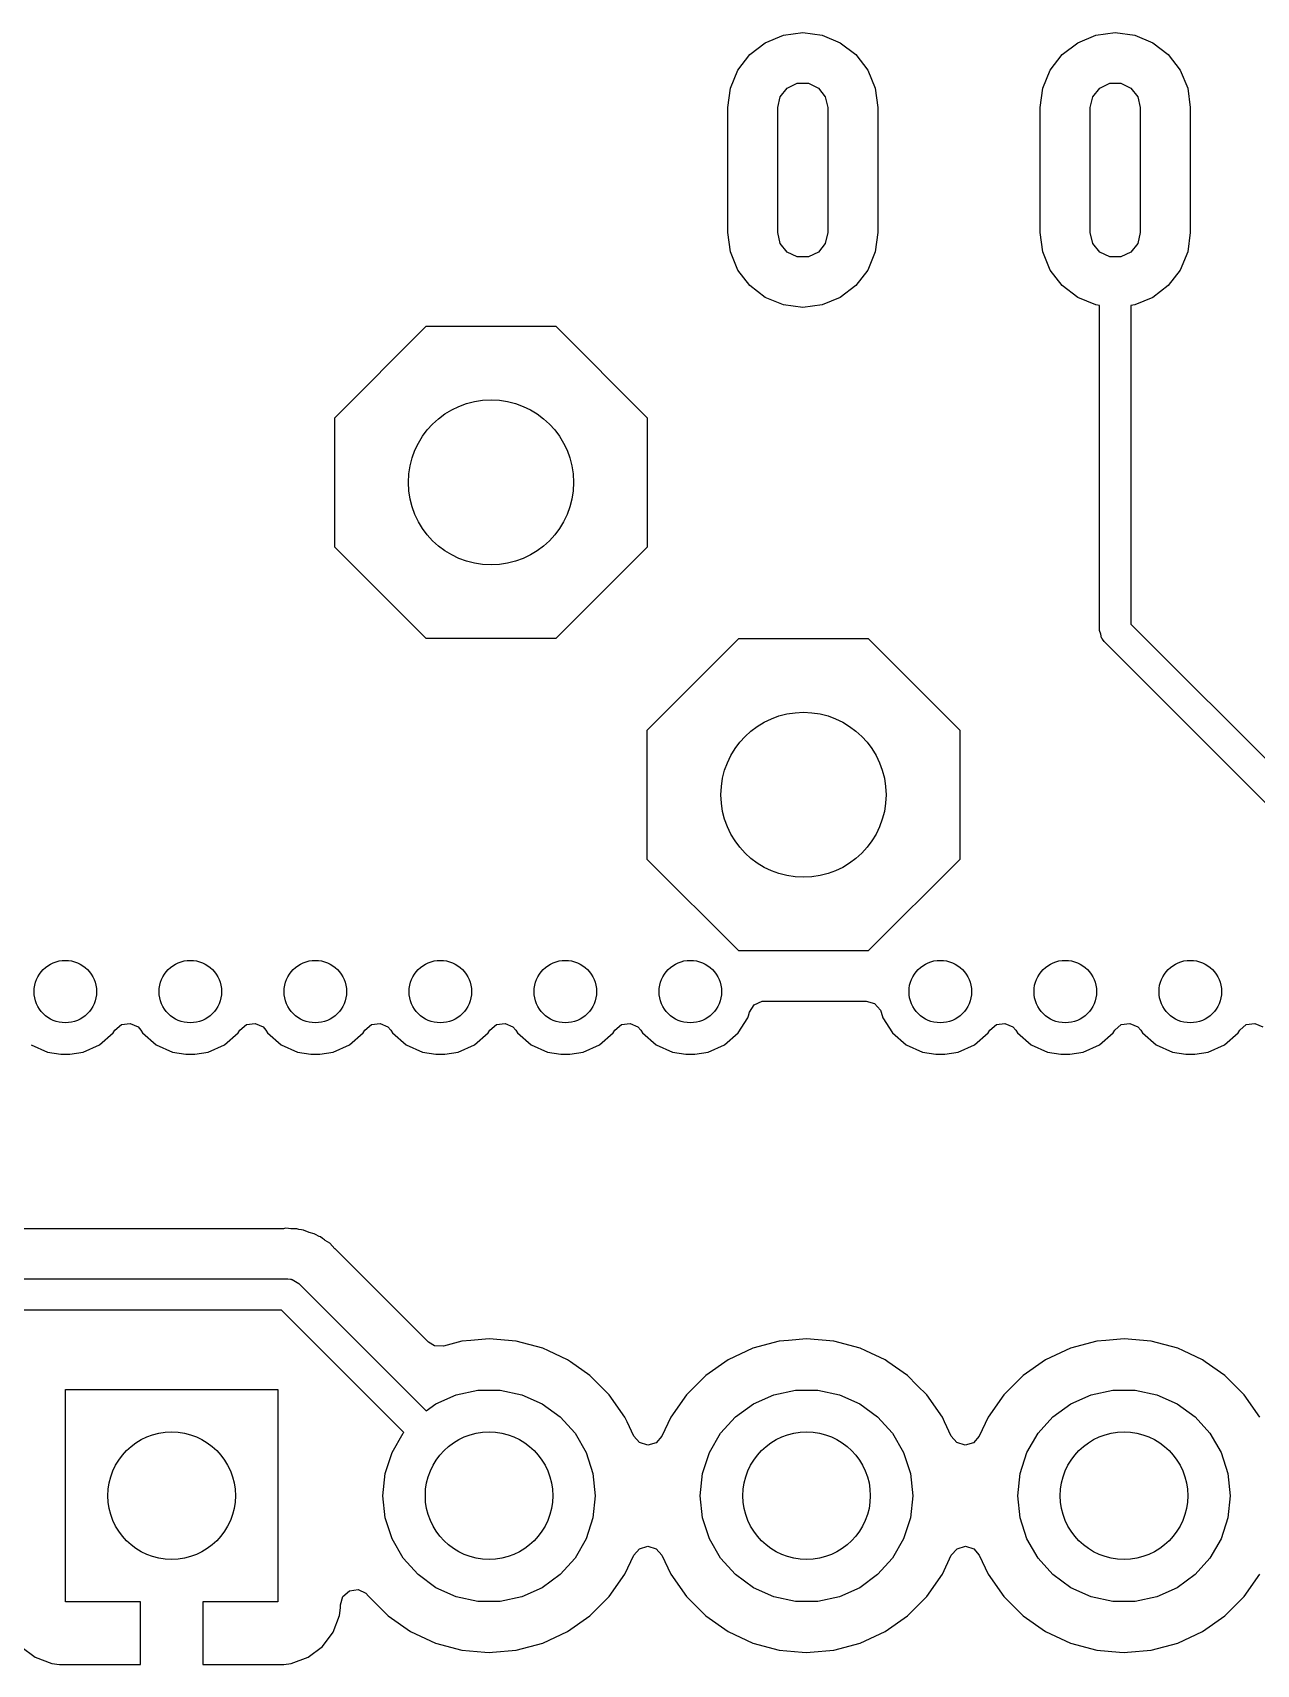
# Model space of a CAD drawing. Extents: x 0.79 to 7.48, y -4.92 to -0.79.
# Drawn here: x 3.261 to 3.647, y -1.632 to -1.118 of the extents above; entities that cross this region are included whole.
import ezdxf

# ---------------------------------------------------------------- set-up
doc = ezdxf.new("R2010")
doc.units = 0
doc.header["$MEASUREMENT"] = 0
doc.layers.add('BLACK', color=7, linetype='CONTINUOUS')

msp = doc.modelspace()

# ---------------------------------------------------------------- linework, layer by layer
at = {"layer": 'BLACK', "linetype": 'CONTINUOUS'}
for p, q in [((3.49213, -1.12128), (3.49782, -1.11892)), ((3.49782, -1.11892), (3.50394, -1.11811)), ((3.50394, -1.11811), (3.51005, -1.11892)), ((3.51005, -1.11892), (3.51575, -1.12128)), ((3.59055, -1.12128), (3.59625, -1.11892)), ((3.59625, -1.11892), (3.60236, -1.11811)), ((3.60236, -1.11811), (3.60848, -1.11892)), ((3.60848, -1.11892), (3.61417, -1.12128)), ((3.48348, -1.12992), (3.48723, -1.12503)), ((3.48723, -1.12503), (3.49213, -1.12128)), ((3.51575, -1.12128), (3.52064, -1.12503)), ((3.52064, -1.12503), (3.52439, -1.12992)), ((3.5819, -1.12992), (3.58566, -1.12503)), ((3.58566, -1.12503), (3.59055, -1.12128)), ((3.61417, -1.12128), (3.61907, -1.12503)), ((3.61907, -1.12503), (3.62282, -1.12992)), ((3.48112, -1.13562), (3.48348, -1.12992)), ((3.52439, -1.12992), (3.52675, -1.13562)), ((3.57955, -1.13562), (3.5819, -1.12992)), ((3.62282, -1.12992), (3.62518, -1.13562)), ((3.48031, -1.14173), (3.48112, -1.13562)), ((3.49684, -1.13832), (3.49903, -1.13558)), ((3.49903, -1.13558), (3.50218, -1.13406)), ((3.50218, -1.13406), (3.50569, -1.13406)), ((3.50569, -1.13406), (3.50885, -1.13558)), ((3.50885, -1.13558), (3.51103, -1.13832)), ((3.52675, -1.13562), (3.52756, -1.14173)), ((3.57874, -1.14173), (3.57955, -1.13562)), ((3.59527, -1.13832), (3.59745, -1.13558)), ((3.59745, -1.13558), (3.60061, -1.13406)), ((3.60061, -1.13406), (3.60411, -1.13406)), ((3.60411, -1.13406), (3.60727, -1.13558)), ((3.60727, -1.13558), (3.60946, -1.13832)), ((3.62518, -1.13562), (3.62598, -1.14173)), ((3.49606, -1.14173), (3.49684, -1.13832)), ((3.51103, -1.13832), (3.51181, -1.14173)), ((3.59449, -1.14173), (3.59527, -1.13832)), ((3.60946, -1.13832), (3.61024, -1.14173)), ((3.48031, -1.1811), (3.48031, -1.14173)), ((3.49606, -1.1811), (3.49606, -1.14173)), ((3.51181, -1.14173), (3.51181, -1.1811)), ((3.52756, -1.14173), (3.52756, -1.1811)), ((3.57874, -1.1811), (3.57874, -1.14173)), ((3.59449, -1.1811), (3.59449, -1.14173)), ((3.61024, -1.14173), (3.61024, -1.1811)), ((3.62598, -1.14173), (3.62598, -1.1811)), ((3.48112, -1.18722), (3.48031, -1.1811)), ((3.49684, -1.18452), (3.49606, -1.1811)), ((3.51181, -1.1811), (3.51103, -1.18452)), ((3.52756, -1.1811), (3.52675, -1.18722)), ((3.57955, -1.18722), (3.57874, -1.1811)), ((3.59527, -1.18452), (3.59449, -1.1811)), ((3.61024, -1.1811), (3.60946, -1.18452)), ((3.62598, -1.1811), (3.62518, -1.18722)), ((3.48348, -1.19291), (3.48112, -1.18722)), ((3.49903, -1.18726), (3.49684, -1.18452)), ((3.50218, -1.18878), (3.49903, -1.18726)), ((3.50885, -1.18726), (3.50569, -1.18878)), ((3.51103, -1.18452), (3.50885, -1.18726)), ((3.52675, -1.18722), (3.52439, -1.19291)), ((3.5819, -1.19291), (3.57955, -1.18722)), ((3.59745, -1.18726), (3.59527, -1.18452)), ((3.60061, -1.18878), (3.59745, -1.18726)), ((3.60727, -1.18726), (3.60411, -1.18878)), ((3.60946, -1.18452), (3.60727, -1.18726)), ((3.62518, -1.18722), (3.62282, -1.19291)), ((3.50569, -1.18878), (3.50218, -1.18878)), ((3.60411, -1.18878), (3.60061, -1.18878)), ((3.48723, -1.19781), (3.48348, -1.19291)), ((3.49213, -1.20156), (3.48723, -1.19781)), ((3.52064, -1.19781), (3.51575, -1.20156)), ((3.52439, -1.19291), (3.52064, -1.19781)), ((3.58566, -1.19781), (3.5819, -1.19291)), ((3.59055, -1.20156), (3.58566, -1.19781)), ((3.61907, -1.19781), (3.61417, -1.20156)), ((3.62282, -1.19291), (3.61907, -1.19781)), ((3.49782, -1.20392), (3.49213, -1.20156)), ((3.51575, -1.20156), (3.51005, -1.20392)), ((3.59625, -1.20392), (3.59055, -1.20156)), ((3.61417, -1.20156), (3.60848, -1.20392)), ((3.50394, -1.20472), (3.49782, -1.20392)), ((3.51005, -1.20392), (3.50394, -1.20472)), ((3.59744, -1.20408), (3.59625, -1.20392)), ((3.59744, -1.3065), (3.59744, -1.20408)), ((3.60848, -1.20392), (3.60728, -1.20408)), ((3.60728, -1.20408), (3.60728, -1.30446)), ((3.35652, -1.23946), (3.38534, -1.21063)), ((3.38534, -1.21063), (3.42611, -1.21063)), ((3.42611, -1.21063), (3.45494, -1.23946)), ((3.35652, -1.28023), (3.35652, -1.23946)), ((3.45494, -1.23946), (3.45494, -1.28023)), ((3.38534, -1.30906), (3.35652, -1.28023)), ((3.45494, -1.28023), (3.42611, -1.30906)), ((3.60728, -1.30446), (3.65642, -1.3536)), ((3.42611, -1.30906), (3.38534, -1.30906)), ((3.45494, -1.33788), (3.48377, -1.30906)), ((3.48377, -1.30906), (3.52454, -1.30906)), ((3.52454, -1.30906), (3.55337, -1.33788)), ((3.59778, -1.30766), (3.59744, -1.3065)), ((3.59804, -1.30885), (3.59778, -1.30766)), ((3.59819, -1.30905), (3.59804, -1.30885)), ((3.59822, -1.30916), (3.59819, -1.30905)), ((3.59836, -1.30927), (3.59822, -1.30916)), ((3.59888, -1.30998), (3.59836, -1.30927)), ((3.65223, -1.36332), (3.59888, -1.30998)), ((3.45494, -1.37865), (3.45494, -1.33788)), ((3.55337, -1.33788), (3.55337, -1.37865)), ((3.48377, -1.40748), (3.45494, -1.37865)), ((3.55337, -1.37865), (3.52454, -1.40748)), ((3.52454, -1.40748), (3.48377, -1.40748)), ((3.48863, -1.42444), (3.49113, -1.4233)), ((3.49113, -1.4233), (3.49182, -1.42325)), ((3.49182, -1.42325), (3.52393, -1.42325)), ((3.52393, -1.42325), (3.52657, -1.42402)), ((3.52657, -1.42402), (3.52837, -1.4261)), ((3.48355, -1.43331), (3.48661, -1.42855)), ((3.48661, -1.42855), (3.4868, -1.4279)), ((3.4868, -1.4279), (3.48714, -1.42675)), ((3.48714, -1.42675), (3.48863, -1.42444)), ((3.52837, -1.4261), (3.52861, -1.42675)), ((3.52861, -1.42675), (3.52914, -1.42855)), ((3.52914, -1.42855), (3.52914, -1.42855)), ((3.52914, -1.42855), (3.5322, -1.43331)), ((3.28242, -1.43702), (3.2867, -1.43331)), ((3.2867, -1.43331), (3.28723, -1.43248)), ((3.28723, -1.43248), (3.28931, -1.43068)), ((3.28931, -1.43068), (3.29203, -1.43029)), ((3.29203, -1.43029), (3.29454, -1.43143)), ((3.29454, -1.43143), (3.29545, -1.43248)), ((3.29545, -1.43248), (3.29598, -1.43331)), ((3.29598, -1.43331), (3.30026, -1.43702)), ((3.32179, -1.43702), (3.32607, -1.43331)), ((3.32607, -1.43331), (3.3266, -1.43248)), ((3.3266, -1.43248), (3.32868, -1.43068)), ((3.32868, -1.43068), (3.3314, -1.43029)), ((3.3314, -1.43029), (3.33391, -1.43143)), ((3.33391, -1.43143), (3.33482, -1.43248)), ((3.33482, -1.43248), (3.33535, -1.43331)), ((3.33535, -1.43331), (3.33963, -1.43702)), ((3.36116, -1.43702), (3.36544, -1.43331)), ((3.36544, -1.43331), (3.36597, -1.43248)), ((3.36597, -1.43248), (3.36805, -1.43068)), ((3.36805, -1.43068), (3.37077, -1.43029)), ((3.37077, -1.43029), (3.37328, -1.43143)), ((3.37328, -1.43143), (3.37419, -1.43248)), ((3.37419, -1.43248), (3.37472, -1.43331)), ((3.37472, -1.43331), (3.379, -1.43702)), ((3.40053, -1.43702), (3.40481, -1.43331)), ((3.40481, -1.43331), (3.40534, -1.43248)), ((3.40534, -1.43248), (3.40742, -1.43068)), ((3.40742, -1.43068), (3.41014, -1.43029)), ((3.41014, -1.43029), (3.41265, -1.43143)), ((3.41265, -1.43143), (3.41356, -1.43248)), ((3.41356, -1.43248), (3.41409, -1.43331)), ((3.41409, -1.43331), (3.41837, -1.43702)), ((3.4399, -1.43702), (3.44418, -1.43331)), ((3.44418, -1.43331), (3.44471, -1.43248)), ((3.44471, -1.43248), (3.44679, -1.43068)), ((3.44679, -1.43068), (3.44951, -1.43029)), ((3.44951, -1.43029), (3.45202, -1.43143)), ((3.45202, -1.43143), (3.45293, -1.43248)), ((3.45293, -1.43248), (3.45346, -1.43331)), ((3.45346, -1.43331), (3.45774, -1.43702)), ((3.47927, -1.43702), (3.48355, -1.43331)), ((3.5322, -1.43331), (3.53648, -1.43702)), ((3.55801, -1.43702), (3.56229, -1.43331)), ((3.56229, -1.43331), (3.56282, -1.43248)), ((3.56282, -1.43248), (3.5649, -1.43068)), ((3.5649, -1.43068), (3.56762, -1.43029)), ((3.56762, -1.43029), (3.57013, -1.43143)), ((3.57013, -1.43143), (3.57104, -1.43248)), ((3.57104, -1.43248), (3.57157, -1.43331)), ((3.57157, -1.43331), (3.57585, -1.43702)), ((3.59738, -1.43702), (3.60166, -1.43331)), ((3.60166, -1.43331), (3.60219, -1.43248)), ((3.60219, -1.43248), (3.60427, -1.43068)), ((3.60427, -1.43068), (3.60699, -1.43029)), ((3.60699, -1.43029), (3.6095, -1.43143)), ((3.6095, -1.43143), (3.61041, -1.43248)), ((3.61041, -1.43248), (3.61094, -1.43331)), ((3.61094, -1.43331), (3.61522, -1.43702)), ((3.63675, -1.43702), (3.64103, -1.43331)), ((3.64103, -1.43331), (3.64156, -1.43248)), ((3.64156, -1.43248), (3.64364, -1.43068)), ((3.64364, -1.43068), (3.64636, -1.43029)), ((3.64636, -1.43029), (3.64887, -1.43143)), ((3.26089, -1.43702), (3.26605, -1.43938)), ((3.26605, -1.43938), (3.27024, -1.43998)), ((3.27306, -1.43998), (3.27726, -1.43938)), ((3.27726, -1.43938), (3.28242, -1.43702)), ((3.30026, -1.43702), (3.30542, -1.43938)), ((3.30542, -1.43938), (3.30961, -1.43998)), ((3.31243, -1.43998), (3.31663, -1.43938)), ((3.31663, -1.43938), (3.32179, -1.43702)), ((3.33963, -1.43702), (3.34479, -1.43938)), ((3.34479, -1.43938), (3.34898, -1.43998)), ((3.3518, -1.43998), (3.356, -1.43938)), ((3.356, -1.43938), (3.36116, -1.43702)), ((3.379, -1.43702), (3.38416, -1.43938)), ((3.38416, -1.43938), (3.38835, -1.43998)), ((3.39117, -1.43998), (3.39537, -1.43938)), ((3.39537, -1.43938), (3.40053, -1.43702)), ((3.41837, -1.43702), (3.42353, -1.43938)), ((3.42353, -1.43938), (3.42772, -1.43998)), ((3.43054, -1.43998), (3.43474, -1.43938)), ((3.43474, -1.43938), (3.4399, -1.43702)), ((3.45774, -1.43702), (3.4629, -1.43938)), ((3.4629, -1.43938), (3.46709, -1.43998)), ((3.46991, -1.43998), (3.47411, -1.43938)), ((3.47411, -1.43938), (3.47927, -1.43702)), ((3.53648, -1.43702), (3.54164, -1.43938)), ((3.54164, -1.43938), (3.54583, -1.43998)), ((3.54865, -1.43998), (3.55285, -1.43938)), ((3.55285, -1.43938), (3.55801, -1.43702)), ((3.57585, -1.43702), (3.58101, -1.43938)), ((3.58101, -1.43938), (3.5852, -1.43998)), ((3.58802, -1.43998), (3.59222, -1.43938)), ((3.59222, -1.43938), (3.59738, -1.43702)), ((3.61522, -1.43702), (3.62038, -1.43938)), ((3.62038, -1.43938), (3.62457, -1.43998)), ((3.62739, -1.43998), (3.63159, -1.43938)), ((3.63159, -1.43938), (3.63675, -1.43702)), ((3.27024, -1.43998), (3.27024, -1.43998)), ((3.27024, -1.43998), (3.27306, -1.43998)), ((3.27306, -1.43998), (3.27306, -1.43998)), ((3.30961, -1.43998), (3.30961, -1.43998)), ((3.30961, -1.43998), (3.31243, -1.43998)), ((3.31243, -1.43998), (3.31243, -1.43998)), ((3.34898, -1.43998), (3.34898, -1.43998)), ((3.34898, -1.43998), (3.3518, -1.43998)), ((3.3518, -1.43998), (3.3518, -1.43998)), ((3.38835, -1.43998), (3.38835, -1.43998)), ((3.38835, -1.43998), (3.39117, -1.43998)), ((3.39117, -1.43998), (3.39117, -1.43998)), ((3.42772, -1.43998), (3.42772, -1.43998)), ((3.42772, -1.43998), (3.43054, -1.43998)), ((3.43054, -1.43998), (3.43054, -1.43998)), ((3.46709, -1.43998), (3.46709, -1.43998)), ((3.46709, -1.43998), (3.46991, -1.43998)), ((3.46991, -1.43998), (3.46991, -1.43998)), ((3.54583, -1.43998), (3.54583, -1.43998)), ((3.54583, -1.43998), (3.54865, -1.43998)), ((3.54865, -1.43998), (3.54865, -1.43998)), ((3.5852, -1.43998), (3.5852, -1.43998)), ((3.5852, -1.43998), (3.58802, -1.43998)), ((3.58802, -1.43998), (3.58802, -1.43998)), ((3.62457, -1.43998), (3.62457, -1.43998)), ((3.62457, -1.43998), (3.62739, -1.43998)), ((3.62739, -1.43998), (3.62739, -1.43998)), ((3.33954, -1.49506), (3.07738, -1.49506)), ((3.34037, -1.49499), (3.33954, -1.49506)), ((3.34065, -1.49494), (3.34037, -1.49499)), ((3.34102, -1.49488), (3.34065, -1.49494)), ((3.34196, -1.49497), (3.34102, -1.49488)), ((3.34102, -1.49488), (3.34102, -1.49488)), ((3.34267, -1.49505), (3.34196, -1.49497)), ((3.34292, -1.49506), (3.34267, -1.49505)), ((3.34458, -1.49506), (3.34292, -1.49506)), ((3.34521, -1.49524), (3.34458, -1.49506)), ((3.34458, -1.49506), (3.34458, -1.49506)), ((3.34602, -1.49539), (3.34521, -1.49524)), ((3.34668, -1.49546), (3.34602, -1.49539)), ((3.34689, -1.49554), (3.34668, -1.49546)), ((3.34668, -1.49546), (3.34668, -1.49546)), ((3.34668, -1.49546), (3.34668, -1.49546)), ((3.34822, -1.49607), (3.34689, -1.49554)), ((3.34846, -1.49615), (3.34822, -1.49607)), ((3.35005, -1.49659), (3.34846, -1.49615)), ((3.35061, -1.49693), (3.35005, -1.49659)), ((3.35136, -1.4973), (3.35061, -1.49693)), ((3.35163, -1.49741), (3.35136, -1.4973)), ((3.35197, -1.49754), (3.35163, -1.49741)), ((3.3527, -1.4981), (3.35197, -1.49754)), ((3.35329, -1.49855), (3.3527, -1.4981)), ((3.3535, -1.49869), (3.35329, -1.49855)), ((3.35491, -1.49955), (3.3535, -1.49869)), ((3.35656, -1.50132), (3.35491, -1.49955)), ((3.35661, -1.50137), (3.35656, -1.50132)), ((3.386, -1.53076), (3.35661, -1.50137)), ((3.06883, -1.51083), (3.34173, -1.51083)), ((3.34173, -1.51083), (3.3426, -1.51095)), ((3.3426, -1.51095), (3.34278, -1.51094)), ((3.34278, -1.51094), (3.34287, -1.51099)), ((3.34287, -1.51099), (3.34312, -1.51103)), ((3.34312, -1.51103), (3.34414, -1.51168)), ((3.34414, -1.51168), (3.34521, -1.51227)), ((3.34521, -1.51227), (3.38532, -1.55238)), ((3.33969, -1.52067), (3.06679, -1.52067)), ((3.37825, -1.55923), (3.33969, -1.52067)), ((3.38797, -1.53196), (3.386, -1.53076)), ((3.39072, -1.53202), (3.38797, -1.53196)), ((3.39654, -1.53046), (3.39072, -1.53202)), ((3.3994, -1.53021), (3.39654, -1.53046)), ((3.39654, -1.53046), (3.39654, -1.53046)), ((3.40512, -1.52971), (3.3994, -1.53021)), ((3.4137, -1.53046), (3.40512, -1.52971)), ((3.40512, -1.52971), (3.40512, -1.52971)), ((3.42202, -1.53269), (3.4137, -1.53046)), ((3.49654, -1.53046), (3.48822, -1.53269)), ((3.4994, -1.53021), (3.49654, -1.53046)), ((3.49654, -1.53046), (3.49654, -1.53046)), ((3.50512, -1.52971), (3.4994, -1.53021)), ((3.5137, -1.53046), (3.50512, -1.52971)), ((3.50512, -1.52971), (3.50512, -1.52971)), ((3.52202, -1.53269), (3.5137, -1.53046)), ((3.59654, -1.53046), (3.58822, -1.53269)), ((3.5994, -1.53021), (3.59654, -1.53046)), ((3.59654, -1.53046), (3.59654, -1.53046)), ((3.60512, -1.52971), (3.5994, -1.53021)), ((3.6137, -1.53046), (3.60512, -1.52971)), ((3.60512, -1.52971), (3.60512, -1.52971)), ((3.62202, -1.53269), (3.6137, -1.53046)), ((3.4238, -1.53352), (3.42202, -1.53269)), ((3.42202, -1.53269), (3.42202, -1.53269)), ((3.42202, -1.53269), (3.42202, -1.53269)), ((3.42983, -1.53633), (3.4238, -1.53352)), ((3.43072, -1.53696), (3.42983, -1.53633)), ((3.43688, -1.54128), (3.43072, -1.53696)), ((3.48041, -1.53633), (3.47335, -1.54128)), ((3.48822, -1.53269), (3.48041, -1.53633)), ((3.48041, -1.53633), (3.48041, -1.53633)), ((3.48822, -1.53269), (3.48822, -1.53269)), ((3.5238, -1.53352), (3.52202, -1.53269)), ((3.52202, -1.53269), (3.52202, -1.53269)), ((3.52202, -1.53269), (3.52202, -1.53269)), ((3.52983, -1.53633), (3.5238, -1.53352)), ((3.53072, -1.53696), (3.52983, -1.53633)), ((3.53688, -1.54128), (3.53072, -1.53696)), ((3.58041, -1.53633), (3.57335, -1.54128)), ((3.58822, -1.53269), (3.58041, -1.53633)), ((3.58041, -1.53633), (3.58041, -1.53633)), ((3.58822, -1.53269), (3.58822, -1.53269)), ((3.6238, -1.53352), (3.62202, -1.53269)), ((3.62202, -1.53269), (3.62202, -1.53269)), ((3.62202, -1.53269), (3.62202, -1.53269)), ((3.62983, -1.53633), (3.6238, -1.53352)), ((3.63072, -1.53696), (3.62983, -1.53633)), ((3.63688, -1.54128), (3.63072, -1.53696)), ((3.44001, -1.54441), (3.43688, -1.54128)), ((3.47335, -1.54128), (3.46726, -1.54737)), ((3.54001, -1.54441), (3.53688, -1.54128)), ((3.57335, -1.54128), (3.56726, -1.54737)), ((3.64001, -1.54441), (3.63688, -1.54128)), ((3.27165, -1.6126), (3.27165, -1.54567)), ((3.27165, -1.54567), (3.33858, -1.54567)), ((3.33858, -1.54567), (3.33858, -1.6126)), ((3.38839, -1.55015), (3.39478, -1.54731)), ((3.39478, -1.54731), (3.40162, -1.54585)), ((3.40162, -1.54585), (3.40862, -1.54585)), ((3.40862, -1.54585), (3.41546, -1.54731)), ((3.41546, -1.54731), (3.42185, -1.55015)), ((3.44298, -1.54737), (3.44001, -1.54441)), ((3.44792, -1.55442), (3.44298, -1.54737)), ((3.46726, -1.54737), (3.46232, -1.55442)), ((3.48839, -1.55015), (3.49478, -1.54731)), ((3.49478, -1.54731), (3.50162, -1.54585)), ((3.50162, -1.54585), (3.50862, -1.54585)), ((3.50862, -1.54585), (3.51546, -1.54731)), ((3.51546, -1.54731), (3.52185, -1.55015)), ((3.54298, -1.54737), (3.54001, -1.54441)), ((3.54792, -1.55442), (3.54298, -1.54737)), ((3.56726, -1.54737), (3.56232, -1.55442)), ((3.58839, -1.55015), (3.59478, -1.54731)), ((3.59478, -1.54731), (3.60162, -1.54585)), ((3.60162, -1.54585), (3.60862, -1.54585)), ((3.60862, -1.54585), (3.61546, -1.54731)), ((3.61546, -1.54731), (3.62185, -1.55015)), ((3.64298, -1.54737), (3.64001, -1.54441)), ((3.64792, -1.55442), (3.64298, -1.54737)), ((3.38532, -1.55238), (3.38839, -1.55015)), ((3.42185, -1.55015), (3.42751, -1.55426)), ((3.48273, -1.55426), (3.48839, -1.55015)), ((3.52185, -1.55015), (3.52751, -1.55426)), ((3.58273, -1.55426), (3.58839, -1.55015)), ((3.62185, -1.55015), (3.62751, -1.55426)), ((3.42751, -1.55426), (3.43219, -1.55946)), ((3.44858, -1.55584), (3.44792, -1.55442)), ((3.44792, -1.55442), (3.44792, -1.55442)), ((3.44792, -1.55442), (3.44792, -1.55442)), ((3.45069, -1.56038), (3.44858, -1.55584)), ((3.46232, -1.55442), (3.45954, -1.56038)), ((3.46232, -1.55442), (3.46232, -1.55442)), ((3.47804, -1.55946), (3.48273, -1.55426)), ((3.52751, -1.55426), (3.53219, -1.55946)), ((3.54858, -1.55584), (3.54792, -1.55442)), ((3.54792, -1.55442), (3.54792, -1.55442)), ((3.54792, -1.55442), (3.54792, -1.55442)), ((3.55069, -1.56038), (3.54858, -1.55584)), ((3.56232, -1.55442), (3.55954, -1.56038)), ((3.56232, -1.55442), (3.56232, -1.55442)), ((3.57804, -1.55946), (3.58273, -1.55426)), ((3.62751, -1.55426), (3.63219, -1.55946)), ((3.37455, -1.56552), (3.37804, -1.55946)), ((3.37804, -1.55946), (3.37825, -1.55923)), ((3.43219, -1.55946), (3.43569, -1.56552)), ((3.45245, -1.5624), (3.45069, -1.56038)), ((3.45508, -1.5632), (3.45245, -1.5624)), ((3.45772, -1.56244), (3.45508, -1.5632)), ((3.45954, -1.56038), (3.45772, -1.56244)), ((3.47455, -1.56552), (3.47804, -1.55946)), ((3.53219, -1.55946), (3.53569, -1.56552)), ((3.55245, -1.5624), (3.55069, -1.56038)), ((3.55508, -1.5632), (3.55245, -1.5624)), ((3.55772, -1.56244), (3.55508, -1.5632)), ((3.55954, -1.56038), (3.55772, -1.56244)), ((3.57455, -1.56552), (3.57804, -1.55946)), ((3.63219, -1.55946), (3.63569, -1.56552)), ((3.37238, -1.57218), (3.37455, -1.56552)), ((3.43569, -1.56552), (3.43785, -1.57218)), ((3.47238, -1.57218), (3.47455, -1.56552)), ((3.53569, -1.56552), (3.53785, -1.57218)), ((3.57238, -1.57218), (3.57455, -1.56552)), ((3.63569, -1.56552), (3.63785, -1.57218)), ((3.37165, -1.57913), (3.37238, -1.57218)), ((3.43785, -1.57218), (3.43858, -1.57913)), ((3.47165, -1.57913), (3.47238, -1.57218)), ((3.53785, -1.57218), (3.53858, -1.57913)), ((3.57165, -1.57913), (3.57238, -1.57218)), ((3.63785, -1.57218), (3.63858, -1.57913)), ((3.37238, -1.58609), (3.37165, -1.57913)), ((3.43858, -1.57913), (3.43785, -1.58609)), ((3.47238, -1.58609), (3.47165, -1.57913)), ((3.53858, -1.57913), (3.53785, -1.58609)), ((3.57238, -1.58609), (3.57165, -1.57913)), ((3.63858, -1.57913), (3.63785, -1.58609)), ((3.37455, -1.59275), (3.37238, -1.58609)), ((3.43785, -1.58609), (3.43569, -1.59275)), ((3.47455, -1.59275), (3.47238, -1.58609)), ((3.53785, -1.58609), (3.53569, -1.59275)), ((3.57455, -1.59275), (3.57238, -1.58609)), ((3.63785, -1.58609), (3.63569, -1.59275)), ((3.37804, -1.5988), (3.37455, -1.59275)), ((3.43569, -1.59275), (3.43219, -1.5988)), ((3.47804, -1.5988), (3.47455, -1.59275)), ((3.53569, -1.59275), (3.53219, -1.5988)), ((3.57804, -1.5988), (3.57455, -1.59275)), ((3.63569, -1.59275), (3.63219, -1.5988)), ((3.38273, -1.604), (3.37804, -1.5988)), ((3.43219, -1.5988), (3.42751, -1.604)), ((3.44792, -1.60384), (3.45069, -1.59789)), ((3.45069, -1.59789), (3.45251, -1.59583)), ((3.45251, -1.59583), (3.45516, -1.59507)), ((3.45516, -1.59507), (3.45779, -1.59587)), ((3.45779, -1.59587), (3.45954, -1.59789)), ((3.45954, -1.59789), (3.46232, -1.60384)), ((3.48273, -1.604), (3.47804, -1.5988)), ((3.53219, -1.5988), (3.52751, -1.604)), ((3.54792, -1.60384), (3.55069, -1.59789)), ((3.55069, -1.59789), (3.55251, -1.59583)), ((3.55251, -1.59583), (3.55516, -1.59507)), ((3.55516, -1.59507), (3.55779, -1.59587)), ((3.55779, -1.59587), (3.55954, -1.59789)), ((3.55954, -1.59789), (3.56232, -1.60384)), ((3.58273, -1.604), (3.57804, -1.5988)), ((3.63219, -1.5988), (3.62751, -1.604)), ((3.38839, -1.60812), (3.38273, -1.604)), ((3.42751, -1.604), (3.42185, -1.60812)), ((3.44298, -1.6109), (3.44792, -1.60384)), ((3.46232, -1.60384), (3.46726, -1.6109)), ((3.48839, -1.60812), (3.48273, -1.604)), ((3.52751, -1.604), (3.52185, -1.60812)), ((3.54298, -1.6109), (3.54792, -1.60384)), ((3.56232, -1.60384), (3.56726, -1.6109)), ((3.58839, -1.60812), (3.58273, -1.604)), ((3.62751, -1.604), (3.62185, -1.60812)), ((3.64298, -1.6109), (3.64792, -1.60384)), ((3.35904, -1.6109), (3.36112, -1.6091)), ((3.36112, -1.6091), (3.36384, -1.60871)), ((3.36384, -1.60871), (3.36635, -1.60985)), ((3.39478, -1.61096), (3.38839, -1.60812)), ((3.42185, -1.60812), (3.41546, -1.61096)), ((3.49478, -1.61096), (3.48839, -1.60812)), ((3.52185, -1.60812), (3.51546, -1.61096)), ((3.59478, -1.61096), (3.58839, -1.60812)), ((3.62185, -1.60812), (3.61546, -1.61096)), ((3.29528, -1.6126), (3.27165, -1.6126)), ((3.29528, -1.63228), (3.29528, -1.6126)), ((3.33858, -1.6126), (3.31496, -1.6126)), ((3.31496, -1.6126), (3.31496, -1.63228)), ((3.35802, -1.61683), (3.35827, -1.61448)), ((3.35827, -1.61354), (3.35904, -1.6109)), ((3.35827, -1.61448), (3.35827, -1.61354)), ((3.35827, -1.61448), (3.35827, -1.61448)), ((3.36635, -1.60985), (3.36715, -1.61074)), ((3.36715, -1.61074), (3.36726, -1.6109)), ((3.36726, -1.6109), (3.37335, -1.61699)), ((3.40162, -1.61242), (3.39478, -1.61096)), ((3.40862, -1.61242), (3.40162, -1.61242)), ((3.41546, -1.61096), (3.40862, -1.61242)), ((3.43688, -1.61699), (3.44298, -1.6109)), ((3.46726, -1.6109), (3.47335, -1.61699)), ((3.50162, -1.61242), (3.49478, -1.61096)), ((3.50862, -1.61242), (3.50162, -1.61242)), ((3.51546, -1.61096), (3.50862, -1.61242)), ((3.53688, -1.61699), (3.54298, -1.6109)), ((3.56726, -1.6109), (3.57335, -1.61699)), ((3.60162, -1.61242), (3.59478, -1.61096)), ((3.60862, -1.61242), (3.60162, -1.61242)), ((3.61546, -1.61096), (3.60862, -1.61242)), ((3.63688, -1.61699), (3.64298, -1.6109)), ((3.35604, -1.62213), (3.35802, -1.61683)), ((3.35802, -1.61683), (3.35802, -1.61683)), ((3.37335, -1.61699), (3.38041, -1.62193)), ((3.42983, -1.62193), (3.43688, -1.61699)), ((3.47335, -1.61699), (3.48041, -1.62193)), ((3.52983, -1.62193), (3.53688, -1.61699)), ((3.57335, -1.61699), (3.58041, -1.62193)), ((3.62983, -1.62193), (3.63688, -1.61699)), ((3.35265, -1.62666), (3.35604, -1.62213)), ((3.35604, -1.62213), (3.35604, -1.62213)), ((3.38041, -1.62193), (3.38822, -1.62557)), ((3.42202, -1.62557), (3.42983, -1.62193)), ((3.48041, -1.62193), (3.48822, -1.62557)), ((3.52202, -1.62557), (3.52983, -1.62193)), ((3.58041, -1.62193), (3.58822, -1.62557)), ((3.62202, -1.62557), (3.62983, -1.62193)), ((3.25759, -1.62666), (3.26212, -1.63005)), ((3.34811, -1.63005), (3.35265, -1.62666)), ((3.35265, -1.62666), (3.35265, -1.62666)), ((3.38822, -1.62557), (3.39654, -1.6278)), ((3.39654, -1.6278), (3.40374, -1.62843)), ((3.40374, -1.62843), (3.40512, -1.62855)), ((3.40512, -1.62855), (3.40623, -1.62846)), ((3.40512, -1.62855), (3.40512, -1.62855)), ((3.40512, -1.62855), (3.40512, -1.62855)), ((3.40623, -1.62846), (3.4137, -1.6278)), ((3.4137, -1.6278), (3.42202, -1.62557)), ((3.48822, -1.62557), (3.49654, -1.6278)), ((3.49654, -1.6278), (3.50374, -1.62843)), ((3.50374, -1.62843), (3.50512, -1.62855)), ((3.50512, -1.62855), (3.50623, -1.62846)), ((3.50512, -1.62855), (3.50512, -1.62855)), ((3.50512, -1.62855), (3.50512, -1.62855)), ((3.50623, -1.62846), (3.5137, -1.6278)), ((3.5137, -1.6278), (3.52202, -1.62557)), ((3.58822, -1.62557), (3.59654, -1.6278)), ((3.59654, -1.6278), (3.60374, -1.62843)), ((3.60374, -1.62843), (3.60512, -1.62855)), ((3.60512, -1.62855), (3.60623, -1.62846)), ((3.60512, -1.62855), (3.60512, -1.62855)), ((3.60512, -1.62855), (3.60512, -1.62855)), ((3.60623, -1.62846), (3.6137, -1.6278)), ((3.6137, -1.6278), (3.62202, -1.62557)), ((3.26212, -1.63005), (3.26212, -1.63005)), ((3.26212, -1.63005), (3.26743, -1.63203)), ((3.26743, -1.63203), (3.26743, -1.63203)), ((3.26743, -1.63203), (3.26977, -1.63228)), ((3.26977, -1.63228), (3.26977, -1.63228)), ((3.26977, -1.63228), (3.29528, -1.63228)), ((3.31496, -1.63228), (3.34047, -1.63228)), ((3.34047, -1.63228), (3.34281, -1.63203)), ((3.34047, -1.63228), (3.34047, -1.63228)), ((3.34281, -1.63203), (3.34811, -1.63005)), ((3.34281, -1.63203), (3.34281, -1.63203)), ((3.34811, -1.63005), (3.34811, -1.63005))]:
    msp.add_line(p, q, dxfattribs=at)
at = {"layer": 'BLACK'}
for centre, radius in [((3.40573, -1.25984), 0.026), ((3.50415, -1.35827), 0.026), ((3.27165, -1.42028), 0.009843), ((3.31102, -1.42028), 0.009843), ((3.35039, -1.42028), 0.009843), ((3.38976, -1.42028), 0.009843), ((3.42913, -1.42028), 0.009843), ((3.4685, -1.42028), 0.009843), ((3.54724, -1.42028), 0.009843), ((3.58661, -1.42028), 0.009843), ((3.62598, -1.42028), 0.009843), ((3.30512, -1.57913), 0.020079), ((3.40512, -1.57913), 0.020079), ((3.50512, -1.57913), 0.020079), ((3.60512, -1.57913), 0.020079)]:
    msp.add_circle(centre, radius, dxfattribs=at)

doc.saveas('drawing.dxf')
